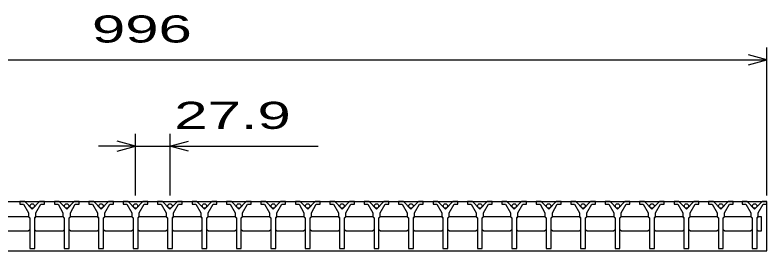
# Model space of a CAD drawing. Units: millimetres, scale not verified. Extents: x -1820 to 1724, y -1285 to 1059.
# Drawn here: x -1039 to -430, y -516 to -325 of the extents above; entities that cross this region are included whole.
import ezdxf
from ezdxf.enums import TextEntityAlignment as Align

# ---------------------------------------------------------------- set-up
doc = ezdxf.new("R2010")
doc.units = ezdxf.units.MM
doc.header["$LTSCALE"] = 10
doc.layers.add('16', color=3, linetype='Continuous', lineweight=25)
doc.layers.add('22', color=2, linetype='Continuous', lineweight=25)
doc.styles.add('ベクトル', font='')
doc.styles.get('ベクトル').set_extended_font_data('ベクトル')

msp = doc.modelspace()

# ---------------------------------------------------------------- linework, layer by layer
at = {"layer": '16'}
for p, q in [((-1426, -476), (-430, -476)), ((-1035.4, -476), (-1035.4, -478)), ((-1031.4, -476), (-1035.4, -476)), ((-1035.4, -478), (-1032.4, -478)), ((-1032.4, -478), (-1028.4, -485)), ((-1025.4, -482), (-1031.4, -476)), ((-1019.4, -476), (-1025.4, -482)), ((-1022.4, -485), (-1018.4, -478)), ((-1015.4, -476), (-1019.4, -476)), ((-1018.4, -478), (-1015.4, -478)), ((-1015.4, -478), (-1015.4, -476)), ((-1007.5, -476), (-1007.5, -478)), ((-1003.5, -476), (-1007.5, -476)), ((-1007.5, -478), (-1004.5, -478)), ((-1004.5, -478), (-1000.5, -485)), ((-997.5, -482), (-1003.5, -476)), ((-991.5, -476), (-997.5, -482)), ((-994.5, -485), (-990.5, -478)), ((-987.5, -476), (-991.5, -476)), ((-990.5, -478), (-987.5, -478)), ((-987.5, -478), (-987.5, -476)), ((-979.6, -476), (-979.6, -478)), ((-975.6, -476), (-979.6, -476)), ((-979.6, -478), (-976.6, -478)), ((-976.6, -478), (-972.6, -485)), ((-969.6, -482), (-975.6, -476)), ((-963.6, -476), (-969.6, -482)), ((-966.6, -485), (-962.6, -478)), ((-959.6, -476), (-963.6, -476)), ((-962.6, -478), (-959.6, -478)), ((-959.6, -478), (-959.6, -476)), ((-951.7, -476), (-951.7, -478)), ((-947.7, -476), (-951.7, -476)), ((-951.7, -478), (-948.7, -478)), ((-948.7, -478), (-944.7, -485)), ((-941.7, -482), (-947.7, -476)), ((-935.7, -476), (-941.7, -482)), ((-938.7, -485), (-934.7, -478)), ((-931.7, -476), (-935.7, -476)), ((-934.7, -478), (-931.7, -478)), ((-931.7, -478), (-931.7, -476)), ((-923.8, -476), (-923.8, -478)), ((-919.8, -476), (-923.8, -476)), ((-923.8, -478), (-920.8, -478)), ((-920.8, -478), (-916.8, -485)), ((-913.8, -482), (-919.8, -476)), ((-907.8, -476), (-913.8, -482)), ((-910.8, -485), (-906.8, -478)), ((-903.8, -476), (-907.8, -476)), ((-906.8, -478), (-903.8, -478)), ((-903.8, -478), (-903.8, -476)), ((-895.9, -476), (-895.9, -478)), ((-891.9, -476), (-895.9, -476)), ((-895.9, -478), (-892.9, -478)), ((-892.9, -478), (-888.9, -485)), ((-885.9, -482), (-891.9, -476)), ((-879.9, -476), (-885.9, -482)), ((-882.9, -485), (-878.9, -478)), ((-875.9, -476), (-879.9, -476)), ((-878.9, -478), (-875.9, -478)), ((-875.9, -478), (-875.9, -476)), ((-868, -476), (-868, -478)), ((-864, -476), (-868, -476)), ((-868, -478), (-865, -478)), ((-865, -478), (-861, -485)), ((-858, -482), (-864, -476)), ((-852, -476), (-858, -482)), ((-855, -485), (-851, -478)), ((-848, -476), (-852, -476)), ((-851, -478), (-848, -478)), ((-848, -478), (-848, -476)), ((-840.1, -476), (-840.1, -478)), ((-836.1, -476), (-840.1, -476)), ((-840.1, -478), (-837.1, -478)), ((-837.1, -478), (-833.1, -485)), ((-830.1, -482), (-836.1, -476)), ((-824.1, -476), (-830.1, -482)), ((-827.1, -485), (-823.1, -478)), ((-820.1, -476), (-824.1, -476)), ((-823.1, -478), (-820.1, -478)), ((-820.1, -478), (-820.1, -476)), ((-812.2, -476), (-812.2, -478)), ((-808.2, -476), (-812.2, -476)), ((-812.2, -478), (-809.2, -478)), ((-809.2, -478), (-805.2, -485)), ((-802.2, -482), (-808.2, -476)), ((-796.2, -476), (-802.2, -482)), ((-799.2, -485), (-795.2, -478)), ((-792.2, -476), (-796.2, -476)), ((-795.2, -478), (-792.2, -478)), ((-792.2, -478), (-792.2, -476)), ((-784.3, -476), (-784.3, -478)), ((-780.3, -476), (-784.3, -476)), ((-784.3, -478), (-781.3, -478)), ((-781.3, -478), (-777.3, -485)), ((-774.3, -482), (-780.3, -476)), ((-768.3, -476), (-774.3, -482)), ((-771.3, -485), (-767.3, -478)), ((-764.3, -476), (-768.3, -476)), ((-767.3, -478), (-764.3, -478)), ((-764.3, -478), (-764.3, -476)), ((-756.4, -476), (-756.4, -478)), ((-752.4, -476), (-756.4, -476)), ((-756.4, -478), (-753.4, -478)), ((-753.4, -478), (-749.4, -485)), ((-746.4, -482), (-752.4, -476)), ((-740.4, -476), (-746.4, -482)), ((-743.4, -485), (-739.4, -478)), ((-736.4, -476), (-740.4, -476)), ((-739.4, -478), (-736.4, -478)), ((-736.4, -478), (-736.4, -476)), ((-728.5, -476), (-728.5, -478)), ((-724.5, -476), (-728.5, -476)), ((-728.5, -478), (-725.5, -478)), ((-725.5, -478), (-721.5, -485)), ((-718.5, -482), (-724.5, -476)), ((-712.5, -476), (-718.5, -482)), ((-715.5, -485), (-711.5, -478)), ((-708.5, -476), (-712.5, -476)), ((-711.5, -478), (-708.5, -478)), ((-708.5, -478), (-708.5, -476)), ((-700.6, -476), (-700.6, -478)), ((-696.6, -476), (-700.6, -476)), ((-700.6, -478), (-697.6, -478)), ((-697.6, -478), (-693.6, -485)), ((-690.6, -482), (-696.6, -476)), ((-684.6, -476), (-690.6, -482)), ((-687.6, -485), (-683.6, -478)), ((-680.6, -476), (-684.6, -476)), ((-683.6, -478), (-680.6, -478)), ((-680.6, -478), (-680.6, -476)), ((-672.7, -476), (-672.7, -478)), ((-668.7, -476), (-672.7, -476)), ((-672.7, -478), (-669.7, -478)), ((-669.7, -478), (-665.7, -485)), ((-662.7, -482), (-668.7, -476)), ((-656.7, -476), (-662.7, -482)), ((-659.7, -485), (-655.7, -478)), ((-652.7, -476), (-656.7, -476)), ((-655.7, -478), (-652.7, -478)), ((-652.7, -478), (-652.7, -476)), ((-644.8, -476), (-644.8, -478)), ((-640.8, -476), (-644.8, -476)), ((-644.8, -478), (-641.8, -478)), ((-641.8, -478), (-637.8, -485)), ((-634.8, -482), (-640.8, -476)), ((-628.8, -476), (-634.8, -482)), ((-631.8, -485), (-627.8, -478)), ((-624.8, -476), (-628.8, -476)), ((-627.8, -478), (-624.8, -478)), ((-624.8, -478), (-624.8, -476)), ((-616.9, -476), (-616.9, -478)), ((-612.9, -476), (-616.9, -476)), ((-616.9, -478), (-613.9, -478)), ((-613.9, -478), (-609.9, -485)), ((-606.9, -482), (-612.9, -476)), ((-600.9, -476), (-606.9, -482)), ((-603.9, -485), (-599.9, -478)), ((-596.9, -476), (-600.9, -476)), ((-599.9, -478), (-596.9, -478)), ((-596.9, -478), (-596.9, -476)), ((-589, -476), (-589, -478)), ((-585, -476), (-589, -476)), ((-589, -478), (-586, -478)), ((-586, -478), (-582, -485)), ((-579, -482), (-585, -476)), ((-573, -476), (-579, -482)), ((-576, -485), (-572, -478)), ((-569, -476), (-573, -476)), ((-572, -478), (-569, -478)), ((-569, -478), (-569, -476)), ((-561.1, -476), (-561.1, -478)), ((-557.1, -476), (-561.1, -476)), ((-561.1, -478), (-558.1, -478)), ((-558.1, -478), (-554.1, -485)), ((-551.1, -482), (-557.1, -476)), ((-545.1, -476), (-551.1, -482)), ((-548.1, -485), (-544.1, -478)), ((-541.1, -476), (-545.1, -476)), ((-544.1, -478), (-541.1, -478)), ((-541.1, -478), (-541.1, -476)), ((-533.2, -476), (-533.2, -478)), ((-529.2, -476), (-533.2, -476)), ((-533.2, -478), (-530.2, -478)), ((-530.2, -478), (-526.2, -485)), ((-523.2, -482), (-529.2, -476)), ((-517.2, -476), (-523.2, -482)), ((-520.2, -485), (-516.2, -478)), ((-513.2, -476), (-517.2, -476)), ((-516.2, -478), (-513.2, -478)), ((-513.2, -478), (-513.2, -476)), ((-505.3, -476), (-505.3, -478)), ((-501.3, -476), (-505.3, -476)), ((-505.3, -478), (-502.3, -478)), ((-502.3, -478), (-498.3, -485)), ((-495.3, -482), (-501.3, -476)), ((-489.3, -476), (-495.3, -482)), ((-492.3, -485), (-488.3, -478)), ((-485.3, -476), (-489.3, -476)), ((-488.3, -478), (-485.3, -478)), ((-485.3, -478), (-485.3, -476)), ((-477.4, -476), (-477.4, -478)), ((-473.4, -476), (-477.4, -476)), ((-477.4, -478), (-474.4, -478)), ((-474.4, -478), (-470.4, -485)), ((-467.4, -482), (-473.4, -476)), ((-461.4, -476), (-467.4, -482)), ((-464.4, -485), (-460.4, -478)), ((-457.4, -476), (-461.4, -476)), ((-460.4, -478), (-457.4, -478)), ((-457.4, -478), (-457.4, -476)), ((-450, -476), (-450, -478)), ((-446, -476), (-450, -476)), ((-450, -478), (-447, -478)), ((-447, -478), (-443, -485)), ((-440, -482), (-446, -476)), ((-434, -476), (-440, -482)), ((-437, -485), (-433, -478)), ((-430, -476), (-434, -476)), ((-433, -478), (-430, -478)), ((-430, -478), (-430, -476)), ((-430, -516), (-430, -476)), ((-1028.4, -485), (-1028.4, -488)), ((-1022.4, -488), (-1022.4, -485)), ((-1000.5, -485), (-1000.5, -488)), ((-994.5, -488), (-994.5, -485)), ((-972.6, -485), (-972.6, -488)), ((-966.6, -488), (-966.6, -485)), ((-944.7, -485), (-944.7, -488)), ((-938.7, -488), (-938.7, -485)), ((-916.8, -485), (-916.8, -488)), ((-910.8, -488), (-910.8, -485)), ((-888.9, -485), (-888.9, -488)), ((-882.9, -488), (-882.9, -485)), ((-861, -485), (-861, -488)), ((-855, -488), (-855, -485)), ((-833.1, -485), (-833.1, -488)), ((-827.1, -488), (-827.1, -485)), ((-805.2, -485), (-805.2, -488)), ((-799.2, -488), (-799.2, -485)), ((-777.3, -485), (-777.3, -488)), ((-771.3, -488), (-771.3, -485)), ((-749.4, -485), (-749.4, -488)), ((-743.4, -488), (-743.4, -485)), ((-721.5, -485), (-721.5, -488)), ((-715.5, -488), (-715.5, -485)), ((-693.6, -485), (-693.6, -488)), ((-687.6, -488), (-687.6, -485)), ((-665.7, -485), (-665.7, -488)), ((-659.7, -488), (-659.7, -485)), ((-637.8, -485), (-637.8, -488)), ((-631.8, -488), (-631.8, -485)), ((-609.9, -485), (-609.9, -488)), ((-603.9, -488), (-603.9, -485)), ((-582, -485), (-582, -488)), ((-576, -488), (-576, -485)), ((-554.1, -485), (-554.1, -488)), ((-548.1, -488), (-548.1, -485)), ((-526.2, -485), (-526.2, -488)), ((-520.2, -488), (-520.2, -485)), ((-498.3, -485), (-498.3, -488)), ((-492.3, -488), (-492.3, -485)), ((-470.4, -485), (-470.4, -488)), ((-464.4, -488), (-464.4, -485)), ((-443, -485), (-443, -488)), ((-437, -488), (-437, -485)), ((-1050.05, -488), (-1028.65, -488)), ((-1028.65, -488), (-1027.65, -489)), ((-1028.4, -488), (-1027.4, -489)), ((-1027.4, -489), (-1027.4, -514)), ((-1023.4, -489), (-1022.4, -488)), ((-1023.4, -514), (-1023.4, -489)), ((-1023.15, -489), (-1022.15, -488)), ((-1022.15, -488), (-1000.75, -488)), ((-1000.75, -488), (-999.75, -489)), ((-1000.5, -488), (-999.5, -489)), ((-999.5, -489), (-999.5, -514)), ((-995.5, -489), (-994.5, -488)), ((-995.5, -514), (-995.5, -489)), ((-995.25, -489), (-994.25, -488)), ((-994.25, -488), (-972.85, -488)), ((-972.85, -488), (-971.85, -489)), ((-972.6, -488), (-971.6, -489)), ((-971.6, -489), (-971.6, -514)), ((-967.6, -489), (-966.6, -488)), ((-967.6, -514), (-967.6, -489)), ((-967.35, -489), (-966.35, -488)), ((-966.35, -488), (-944.95, -488)), ((-944.95, -488), (-943.95, -489)), ((-944.7, -488), (-943.7, -489)), ((-943.7, -489), (-943.7, -514)), ((-939.7, -489), (-938.7, -488)), ((-939.7, -514), (-939.7, -489)), ((-939.45, -489), (-938.45, -488)), ((-938.45, -488), (-917.05, -488)), ((-917.05, -488), (-916.05, -489)), ((-916.8, -488), (-915.8, -489)), ((-915.8, -489), (-915.8, -514)), ((-911.8, -489), (-910.8, -488)), ((-911.8, -514), (-911.8, -489)), ((-911.55, -489), (-910.55, -488)), ((-910.55, -488), (-889.15, -488)), ((-889.15, -488), (-888.15, -489)), ((-888.9, -488), (-887.9, -489)), ((-887.9, -489), (-887.9, -514)), ((-883.9, -489), (-882.9, -488)), ((-883.9, -514), (-883.9, -489)), ((-883.65, -489), (-882.65, -488)), ((-882.65, -488), (-861.25, -488)), ((-861.25, -488), (-860.25, -489)), ((-861, -488), (-860, -489)), ((-860, -489), (-860, -514)), ((-856, -489), (-855, -488)), ((-856, -514), (-856, -489)), ((-855.75, -489), (-854.75, -488)), ((-854.75, -488), (-833.35, -488)), ((-833.35, -488), (-832.35, -489)), ((-833.1, -488), (-832.1, -489)), ((-832.1, -489), (-832.1, -514)), ((-828.1, -489), (-827.1, -488)), ((-828.1, -514), (-828.1, -489)), ((-827.85, -489), (-826.85, -488)), ((-826.85, -488), (-805.45, -488)), ((-805.45, -488), (-804.45, -489)), ((-805.2, -488), (-804.2, -489)), ((-804.2, -489), (-804.2, -514)), ((-800.2, -489), (-799.2, -488)), ((-800.2, -514), (-800.2, -489)), ((-799.95, -489), (-798.95, -488)), ((-798.95, -488), (-777.55, -488)), ((-777.55, -488), (-776.55, -489)), ((-777.3, -488), (-776.3, -489)), ((-776.3, -489), (-776.3, -514)), ((-772.3, -489), (-771.3, -488)), ((-772.3, -514), (-772.3, -489)), ((-772.05, -489), (-771.05, -488)), ((-771.05, -488), (-749.65, -488)), ((-749.65, -488), (-748.65, -489)), ((-749.4, -488), (-748.4, -489)), ((-748.4, -489), (-748.4, -514)), ((-744.4, -489), (-743.4, -488)), ((-744.4, -514), (-744.4, -489)), ((-744.15, -489), (-743.15, -488)), ((-743.15, -488), (-721.75, -488)), ((-721.75, -488), (-720.75, -489)), ((-721.5, -488), (-720.5, -489)), ((-720.5, -489), (-720.5, -514)), ((-716.5, -489), (-715.5, -488)), ((-716.5, -514), (-716.5, -489)), ((-716.25, -489), (-715.25, -488)), ((-715.25, -488), (-693.85, -488)), ((-693.85, -488), (-692.85, -489)), ((-693.6, -488), (-692.6, -489)), ((-692.6, -489), (-692.6, -514)), ((-688.6, -489), (-687.6, -488)), ((-688.6, -514), (-688.6, -489)), ((-688.35, -489), (-687.35, -488)), ((-687.35, -488), (-665.95, -488)), ((-665.95, -488), (-664.95, -489)), ((-665.7, -488), (-664.7, -489)), ((-664.7, -489), (-664.7, -514)), ((-660.7, -489), (-659.7, -488)), ((-660.7, -514), (-660.7, -489)), ((-660.45, -489), (-659.45, -488)), ((-659.45, -488), (-638.05, -488)), ((-638.05, -488), (-637.05, -489)), ((-637.8, -488), (-636.8, -489)), ((-636.8, -489), (-636.8, -514)), ((-632.8, -489), (-631.8, -488)), ((-632.8, -514), (-632.8, -489)), ((-632.55, -489), (-631.55, -488)), ((-631.55, -488), (-610.15, -488)), ((-610.15, -488), (-609.15, -489)), ((-609.9, -488), (-608.9, -489)), ((-608.9, -489), (-608.9, -514)), ((-604.9, -489), (-603.9, -488)), ((-604.9, -514), (-604.9, -489)), ((-604.65, -489), (-603.65, -488)), ((-603.65, -488), (-582.25, -488)), ((-582.25, -488), (-581.25, -489)), ((-582, -488), (-581, -489)), ((-581, -489), (-581, -514)), ((-577, -489), (-576, -488)), ((-577, -514), (-577, -489)), ((-576.75, -489), (-575.75, -488)), ((-575.75, -488), (-554.35, -488)), ((-554.35, -488), (-553.35, -489)), ((-554.1, -488), (-553.1, -489)), ((-553.1, -489), (-553.1, -514)), ((-549.1, -489), (-548.1, -488)), ((-549.1, -514), (-549.1, -489)), ((-548.85, -489), (-547.85, -488)), ((-547.85, -488), (-526.45, -488)), ((-526.45, -488), (-525.45, -489)), ((-526.2, -488), (-525.2, -489)), ((-525.2, -489), (-525.2, -514)), ((-521.2, -489), (-520.2, -488)), ((-521.2, -514), (-521.2, -489)), ((-520.95, -489), (-519.95, -488)), ((-519.95, -488), (-498.55, -488)), ((-498.55, -488), (-497.55, -489)), ((-498.3, -488), (-497.3, -489)), ((-497.3, -489), (-497.3, -514)), ((-493.3, -489), (-492.3, -488)), ((-493.3, -514), (-493.3, -489)), ((-493.05, -489), (-492.05, -488)), ((-492.05, -488), (-470.65, -488)), ((-470.65, -488), (-469.65, -489)), ((-470.4, -488), (-469.4, -489)), ((-469.4, -489), (-469.4, -514)), ((-465.4, -489), (-464.4, -488)), ((-465.4, -514), (-465.4, -489)), ((-465.15, -489), (-464.15, -488)), ((-464.15, -488), (-443.25, -488)), ((-443.25, -488), (-442.25, -489)), ((-443, -488), (-442, -489)), ((-442, -489), (-442, -514)), ((-438, -489), (-437, -488)), ((-438, -514), (-438, -489)), ((-437.75, -489), (-436.75, -488)), ((-436.75, -488), (-434.75, -488)), ((-434.75, -488), (-434.75, -500)), ((-1027.65, -499), (-1028.65, -500)), ((-1022.15, -500), (-1023.15, -499)), ((-999.75, -499), (-1000.75, -500)), ((-994.25, -500), (-995.25, -499)), ((-971.85, -499), (-972.85, -500)), ((-966.35, -500), (-967.35, -499)), ((-943.95, -499), (-944.95, -500)), ((-938.45, -500), (-939.45, -499)), ((-916.05, -499), (-917.05, -500)), ((-910.55, -500), (-911.55, -499)), ((-888.15, -499), (-889.15, -500)), ((-882.65, -500), (-883.65, -499)), ((-860.25, -499), (-861.25, -500)), ((-854.75, -500), (-855.75, -499)), ((-832.35, -499), (-833.35, -500)), ((-826.85, -500), (-827.85, -499)), ((-804.45, -499), (-805.45, -500)), ((-798.95, -500), (-799.95, -499)), ((-776.55, -499), (-777.55, -500)), ((-771.05, -500), (-772.05, -499)), ((-748.65, -499), (-749.65, -500)), ((-743.15, -500), (-744.15, -499)), ((-720.75, -499), (-721.75, -500)), ((-715.25, -500), (-716.25, -499)), ((-692.85, -499), (-693.85, -500)), ((-687.35, -500), (-688.35, -499)), ((-664.95, -499), (-665.95, -500)), ((-659.45, -500), (-660.45, -499)), ((-637.05, -499), (-638.05, -500)), ((-631.55, -500), (-632.55, -499)), ((-609.15, -499), (-610.15, -500)), ((-603.65, -500), (-604.65, -499)), ((-581.25, -499), (-582.25, -500)), ((-575.75, -500), (-576.75, -499)), ((-553.35, -499), (-554.35, -500)), ((-547.85, -500), (-548.85, -499)), ((-525.45, -499), (-526.45, -500)), ((-519.95, -500), (-520.95, -499)), ((-497.55, -499), (-498.55, -500)), ((-492.05, -500), (-493.05, -499)), ((-469.65, -499), (-470.65, -500)), ((-464.15, -500), (-465.15, -499)), ((-442.25, -499), (-443.25, -500)), ((-436.75, -500), (-437.75, -499)), ((-1028.65, -500), (-1050.05, -500)), ((-1000.75, -500), (-1022.15, -500)), ((-972.85, -500), (-994.25, -500)), ((-944.95, -500), (-966.35, -500)), ((-917.05, -500), (-938.45, -500)), ((-889.15, -500), (-910.55, -500)), ((-861.25, -500), (-882.65, -500)), ((-833.35, -500), (-854.75, -500)), ((-805.45, -500), (-826.85, -500)), ((-777.55, -500), (-798.95, -500)), ((-749.65, -500), (-771.05, -500)), ((-721.75, -500), (-743.15, -500)), ((-693.85, -500), (-715.25, -500)), ((-665.95, -500), (-687.35, -500)), ((-638.05, -500), (-659.45, -500)), ((-610.15, -500), (-631.55, -500)), ((-582.25, -500), (-603.65, -500)), ((-554.35, -500), (-575.75, -500)), ((-526.45, -500), (-547.85, -500)), ((-498.55, -500), (-519.95, -500)), ((-470.65, -500), (-492.05, -500)), ((-443.25, -500), (-464.15, -500)), ((-434.75, -500), (-436.75, -500)), ((-1426, -516), (-430, -516)), ((-1027.4, -514), (-1023.4, -514)), ((-999.5, -514), (-995.5, -514)), ((-971.6, -514), (-967.6, -514)), ((-943.7, -514), (-939.7, -514)), ((-915.8, -514), (-911.8, -514)), ((-887.9, -514), (-883.9, -514)), ((-860, -514), (-856, -514)), ((-832.1, -514), (-828.1, -514)), ((-804.2, -514), (-800.2, -514)), ((-776.3, -514), (-772.3, -514)), ((-748.4, -514), (-744.4, -514)), ((-720.5, -514), (-716.5, -514)), ((-692.6, -514), (-688.6, -514)), ((-664.7, -514), (-660.7, -514)), ((-636.8, -514), (-632.8, -514)), ((-608.9, -514), (-604.9, -514)), ((-581, -514), (-577, -514)), ((-553.1, -514), (-549.1, -514)), ((-525.2, -514), (-521.2, -514)), ((-497.3, -514), (-493.3, -514)), ((-469.4, -514), (-465.4, -514)), ((-442, -514), (-438, -514))]:
    msp.add_line(p, q, dxfattribs=at)
for centre in [(-1025.4, -479.5), (-997.5, -479.5), (-969.6, -479.5), (-941.7, -479.5), (-913.8, -479.5), (-885.9, -479.5), (-858, -479.5), (-830.1, -479.5), (-802.2, -479.5), (-774.3, -479.5), (-746.4, -479.5), (-718.5, -479.5), (-690.6, -479.5), (-662.7, -479.5), (-634.8, -479.5), (-606.9, -479.5), (-579, -479.5), (-551.1, -479.5), (-523.2, -479.5), (-495.3, -479.5), (-467.4, -479.5), (-440, -479.5)]:
    msp.add_circle(centre, 1.8, dxfattribs=at)
at = {"layer": '22', "color": 4}
for p, q in [((-430, -471), (-430, -351)), ((-430, -361), (-445, -357)), ((-1426, -361), (-430, -361)), ((-445, -365), (-430, -361)), ((-941.7, -471), (-941.7, -421)), ((-913.8, -421), (-913.8, -471)), ((-941.7, -431), (-971.7, -431)), ((-941.7, -431), (-956.7, -427)), ((-956.7, -435), (-941.7, -431)), ((-941.7, -431), (-913.8, -431)), ((-913.8, -431), (-898.8, -427)), ((-898.8, -435), (-913.8, -431)), ((-913.8, -431), (-793.8, -431))]:
    msp.add_line(p, q, dxfattribs=at)

# ---------------------------------------------------------------- texts
at = {"layer": '22', "style": 'ベクトル', "width": 1.65}
for s, p in [(' 996 ', (-990.5, -336)), (' 27.9 ', (-923.8, -406))]:
    msp.add_text(s, height=21.99, dxfattribs=at).set_placement(p, align=Align.MIDDLE_LEFT)

doc.saveas('drawing.dxf')
